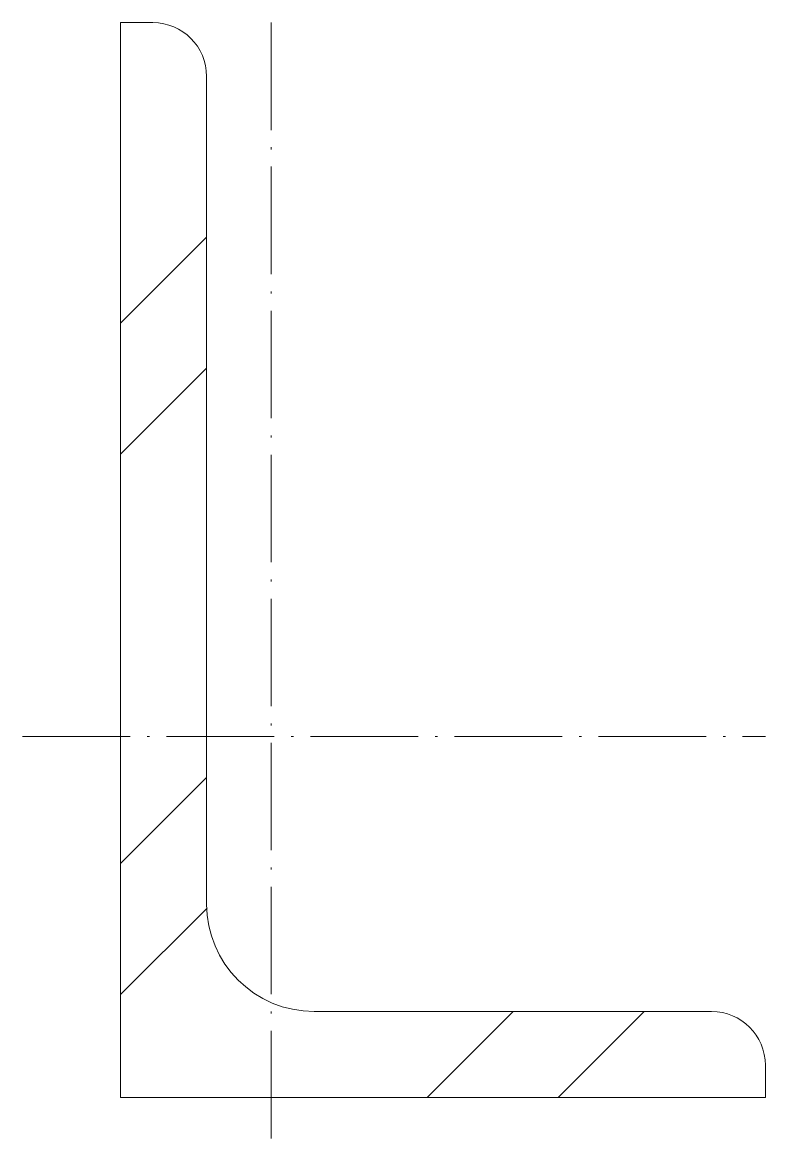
# Model space of a CAD drawing. Header units: metres. Extents: x -4.6 to 30, y -2.6 to 50.
import ezdxf

# ---------------------------------------------------------------- set-up
doc = ezdxf.new("R2010")
doc.units = ezdxf.units.M
doc.linetypes.add('MV_hartlijn_staal', pattern=[6.6, 5, -0.8, 0, -0.8])
doc.layers.add('A-DETL-GENF', color=92, linetype='Continuous', lineweight=18)

# ---------------------------------------------------------------- blocks, each defined once
blk = doc.blocks.new('28 Staalprofielen- L-2d - L50_30_4-3532999-00_0 Basismaterialen')
at = {"layer": 'A-DETL-GENF', "lineweight": 13}
h = blk.add_hatch(dxfattribs=at)
h.set_pattern_fill('FP_166', color=256, style=0, pattern_type=2)
h.set_pattern_definition([(45, (3058.247, -4348.567), (-12.57236, 12.57236), []), (45, (3058.247, -4329.517), (-12.57236, 12.57236), [])])
h.paths.add_polyline_path([(30, 0), (30, 1.5), (29.915, 2.147), (29.665, 2.75), (29.268, 3.268), (28.75, 3.665), (28.147, 3.915), (27.5, 4), (9, 4), (7.706, 4.17), (6.5, 4.67), (5.464, 5.464), (4.67, 6.5), (4.17, 7.706), (4, 9), (4, 47.5), (3.915, 48.147), (3.665, 48.75), (3.268, 49.268), (2.75, 49.665), (2.147, 49.915), (1.5, 50), (0, 50), (0, 0)])
at = {"layer": 'A-DETL-GENF'}
for p, q in [((1.5, 50), (0, 50)), ((0, 50), (0, 0)), ((4, 9), (4, 47.5)), ((27.5, 4), (9, 4)), ((30, 0), (30, 1.5)), ((0, 0), (30, 0))]:
    blk.add_line(p, q, dxfattribs=at)
at = {"layer": 'A-DETL-GENF', "linetype": 'MV_hartlijn_staal', "lineweight": 13}
for p, q in [((7, 50), (7, -2.6)), ((-4.559, 16.8), (30, 16.8))]:
    blk.add_line(p, q, dxfattribs=at)
at = {"layer": 'A-DETL-GENF'}
for centre, radius, start, end in [((1.5, 47.5), 2.5, 360, 90), ((9, 9), 5, 180, 270), ((27.5, 1.5), 2.5, 360, 90)]:
    blk.add_arc(centre, radius, start, end, dxfattribs=at)

msp = doc.modelspace()

# ---------------------------------------------------------------- block references
msp.add_blockref('28 Staalprofielen- L-2d - L50_30_4-3532999-00_0 Basismaterialen', (0, 0))

doc.saveas('drawing.dxf')
